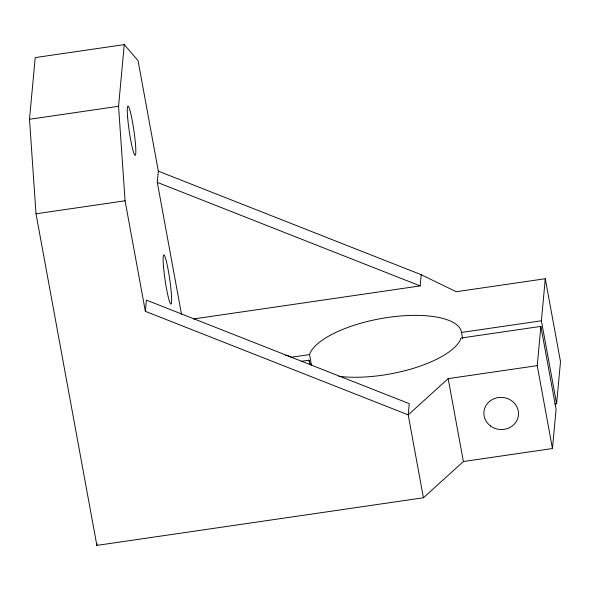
<?xml version="1.0" encoding="UTF-8"?>
<svg xmlns="http://www.w3.org/2000/svg" width="590" height="590" viewBox="0 0 590 590"><rect width="100%" height="100%" fill="white"/><g stroke="black" fill="none" stroke-linecap="round" stroke-linejoin="round"><path stroke-width="0.89" d="M338.8 376.309A77.6 28.062 -10.4 0 0 460.399 339.737L460.997 338.041L540.875 326.388L556.09 409.29L552.454 448.54L463.393 461.527L423.428 497.776L96.871 545.396L36.012 213.787L29.5 119.269L35.208 57.591L124.269 44.604L138.045 60.63L158.334 171.166L157.294 182.376L181.499 314.227M423.428 497.776L408.214 414.873L145.361 311.336L125.073 200.799L118.561 106.281L124.269 44.604M96.871 545.396L97.04 543.56M145.361 311.336L146.394 300.118L409.253 403.656L408.214 414.873L448.179 378.625L537.239 365.638L540.875 326.388M193.579 318.954L420.154 285.914L421.194 274.704L158.334 171.166M554.792 403.951L556.606 403.685L541.391 320.783L545.285 278.731L456.225 291.718L421.194 274.704M556.606 403.685L560.5 361.633L545.285 278.731M311.542 365.402L309.558 354.59L310.148 352.894A77.6 28.062 -10.4 0 1 387.733 317.472A77.6 28.062 -10.4 0 1 461.166 330.71L462.671 338.741M29.5 119.269L118.561 106.281M36.012 213.787L125.073 200.799M461.513 332.428L541.391 320.783M301.173 361.346L309.035 360.195L309.381 361.913A77.6 28.062 -10.4 0 0 310.79 364.627M309.558 354.59L291.195 357.245A18.836 6.815 -10.4 0 0 285.442 355.298M157.294 182.376L420.154 285.914M537.239 365.638L552.454 448.54M448.179 378.625L463.393 461.527M309.035 360.195L309.698 363.801M163.578 267.484A24.861 2.345 81.7 0 0 170.967 304.101A24.861 2.345 81.7 0 0 167.597 266.909A24.861 2.345 81.7 0 0 163.578 267.484M490.467 425.936A17.331 16.07 5.3 0 0 518.337 415.994A17.331 16.07 5.3 0 0 494.796 398.427A17.331 16.07 5.3 0 0 490.467 425.936M127.669 117.69A24.861 2.345 81.7 0 0 135.029 155.303A24.861 2.345 81.7 0 0 131.976 119.151A24.861 2.345 81.7 0 0 127.669 117.69"/></g></svg>
